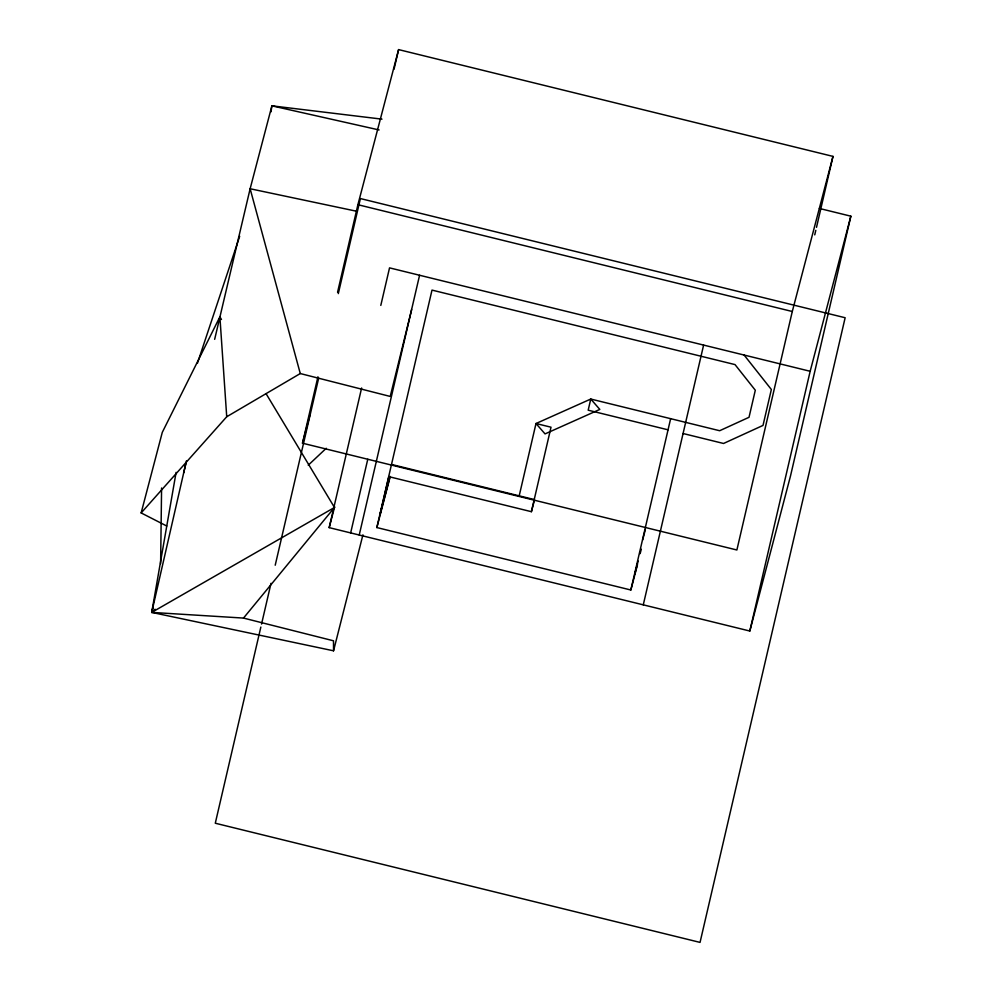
<?xml version="1.0" encoding="UTF-8"?>
<svg xmlns="http://www.w3.org/2000/svg" width="992" height="992" viewBox="0 0 992 992"><rect width="100%" height="100%" fill="white"/><g stroke="black" fill="none" stroke-linecap="round" stroke-linejoin="round"><path stroke-width="1.49" d="M160.617 563.766L161.584 488.002M271.014 111.836L271.895 105.834L381.994 119.152M362.936 534.824L333.548 650.802L151.726 612.399L176.105 472.366M333.548 650.802L333.498 640.795L243.499 618.078L151.726 612.399L186.422 460.896M214.656 339.338L250.133 188.753L271.895 105.834L379.105 129.952M337.565 292.256L357.901 204.699L398.598 49.6L832.982 156.389L792.286 311.5L736.882 549.99L302.498 443.201L317.936 376.786M260.846 627.068L215.289 823.224L700.042 942.4L845.147 317.738L360.394 198.561L338.309 293.62M261.553 624.055L271.014 583.321M275.218 565.217L318.68 378.113M394.035 69.217L398.598 49.6M819.342 208.432L850.851 216.182L790.512 475.937L749.816 631.036L329.183 527.632L361.621 387.984M380.804 305.412L389.534 267.865L810.166 371.281L850.851 216.182M350.66 532.902L367.772 459.246M359.228 535.01L419.579 275.255M637.496 564.646L630.838 590.004L376.848 527.558L432.004 290.098L735.022 364.597L755.309 390.228L749.022 417.297L719.659 430.726L590.773 399.044L536.002 423.522L519.2 495.839M388.641 477.549L380.308 513.422L390.03 476.396M388.678 476.606L531.402 511.686L551.019 427.205L536.002 423.522L545.042 433.901L599.813 409.423L590.773 399.044L588.182 410.192L668.05 429.821M630.838 590.004L670.642 418.674M643.275 604.847L703.613 345.092M814.742 234.881L815.796 230.355M816.503 227.342L832.982 156.389M749.816 631.036L810.166 371.281M183.632 472.911L185.826 463.884M411.643 309.554L390.228 396.44L300.278 373.55L226.722 416.752L141.149 512.926L166.743 526.02M141.149 512.926L162.291 432.351L219.889 316.832L221.476 319.474M266.042 393.626L334.478 507.482L151.726 612.399L153.239 606.633M302.498 443.201L309.938 414.854M329.183 527.632L334.664 506.751M376.848 527.558L390.154 476.854M531.402 511.686L534.527 499.757M642.642 539.995L645.358 529.629M634.694 574.38L638.191 561.05M640.138 553.648L641.303 549.208M197.396 363.382L239.68 236.307M243.499 618.078L334.478 507.482M151.726 612.399L155.099 609.224M308.239 465.211L326.256 448.272M356.202 211.16L250.133 188.753L300.278 373.55M357.901 204.699L792.286 311.5M683.066 433.516L723.552 443.474L763.009 425.419L771.354 389.484L744.099 355.037M391.505 464.442L534.217 499.534M219.889 316.832L226.722 416.752"/></g></svg>
